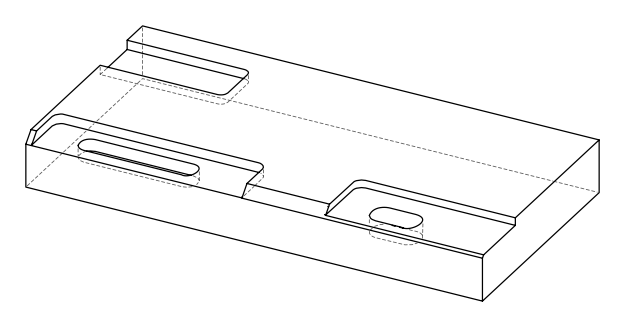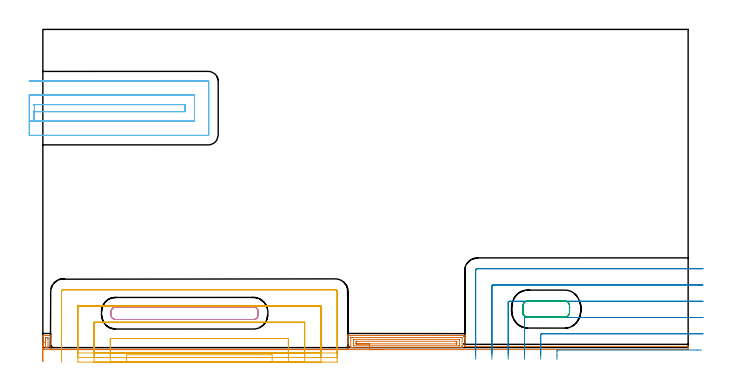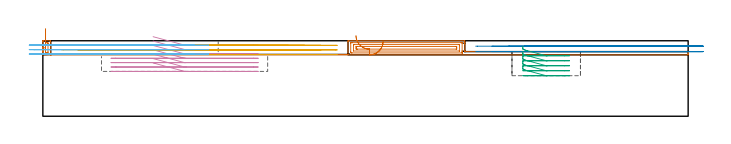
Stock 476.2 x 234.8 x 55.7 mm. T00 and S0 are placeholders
(PLAN: 6 operations, 4 tool changes, 31.8 min)
(1 AREA_MILL | FG_CHAMFER_SURFACE | UGT0205_001 | 6.49 min | 25479 mm3)
(2 MILL_CORNER_NOTCH_RECTANGULAR | CORNER_NOTCH_RECTANGULAR | UGT0201_010 | Follow Part, ap 4, ae 75% | 4.22 min | 78696 mm3)
(3 MILL_RECTANGULAR_POCKET | POCKET_RECTANGULAR_STRAIGHT | UGT0201_010 | Follow Part, ap 4, ae 75% | 1.41 min | 23083 mm3)
(4 MILL_RECTANGULAR_POCKET_1 | POCKET_RECTANGULAR_STRAIGHT_1 | UGT0201_103 | Follow Part, ap 3.5, ae 75% | 3.92 min | 62429 mm3)
(5 MILL_SLOT | SLOT_PARTIAL_RECTANGULAR | UGT0201_010 | Follow Part, ap 4, ae 75% | 10.48 min | 72476 mm3)
(6 MILL_SLOT_1 | SLOT_PARTIAL_RECTANGULAR_1 | UGT0201_103 | Follow Part, ap 3.5, ae 75% | 5.33 min | 68529 mm3)
(TOOL UGT0205_001 | Chamfer Mill 20 x 3 x 45 deg. | D20 FL50 Z2)
(TOOL UGT0201_010 | End Mill 16 mm | D16 FL22 Z2)
(TOOL UGT0201_103 | End Mill 14 mm | D14 FL19 Z2)
(OP 1 AREA_MILL)
G17 G21 G94 G90
T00 M6
G54
G17 G0 G90 X251.077 Y-1.5 S1061 M3
G43 Z65.7 H0
Z55.3
G94 G1 X251.039 Z54.428 F250.
X250.925 Z53.564
X250.737 Z52.712
X250.474 Z51.88
X250.14 Z51.074
X249.737 Z50.3
X249.269 Z49.564
X248.738 Z48.872
X248.148 Z48.229
X247.505 Z47.64
X246.813 Z47.109
X246.077 Z46.64
X245.303 Z46.237
X244.497 Z45.903
X243.665 Z45.641
X242.814 Z45.452
X241.949 Z45.338
X241.077 Z45.3
X6.092
X5.968 Y-1.493 Z45.307
X6. Y-1.415 Z45.385
X6.092 Y-1.207 Z45.593
X6.573 Y-1.2 Z45.6
X224.24
X224.411 Z45.584
X224.414 Y-1.196
X224.419 Y-1.193 Z45.586
X224.55 Y-1.195 Z45.591
X224.671 Y-1.2 Z45.6
X225.2
Y8.281 Z55.076
Y8.52 Z55.314
X225.202 Y8.695 Z55.489
X225.21 Y8.897 Z55.689
X225.444 Y8.9 Z55.7
X311.205
X311.39 Y8.894 Z55.692
X311.4 Y8.652 Z55.45
Y7.795 Z54.594
Y7.34 Z54.139
Y6.767 Z53.563
Y6.385 Z53.182
X311.399 Y1.324 Z48.121
X311.4 Y1.319 Z48.119
Y0.9 Z47.7
X476.029
X476.19 Y0.897 Z47.688
X476.197 Y0.8 Z47.592
X476.2 Y0.695 Z47.494
Y0.429 Z47.228
Y-0.244 Z46.551
X476.199 Y-1.455 Z45.342
X476.197 Y-1.491 Z45.305
X475.835 Y-1.5 Z45.3
X241.077
Y-0.086 Z46.714
X228.124 Y-0.085 Z46.715
X227.962
X227.23 Y-0.079 Z46.721
X227.201 Y0.633 Z47.433
Y0.662 Z47.462
Y6.796 Z53.596
X227.23 Y7.479 Z54.279
X227.396 Y7.481 Z54.281
X228.124 Y7.485 Z54.285
X228.285 Y7.486 Z54.286
X308.686
X309.302 Y7.483 Z54.283
X309.372 Y7.481 Z54.281
X309.388 Y7.479 Z54.279
X309.392 Y7.461 Z54.261
X309.395 Y7.41 Z54.21
X309.399 Y7.202 Z54.002
X309.401 Y1.509 Z48.309
X309.419 Y0.71 Z47.51
X309.437 Y0.633 Z47.433
X309.444 Y0.608 Z47.408
X309.471 Y0.541 Z47.341
X309.726 Y-0.079 Z46.721
X309.693 Y-0.081 Z46.719
X309.602 Y-0.084 Z46.716
X309.419 Y-0.085 Z46.715
X309.258 Y-0.086 Z46.714
X241.077
Y1.328 Z48.128
X229.2 Y1.329 Z48.129
X229.201 Y5.711 Z52.511
X229.204 Y5.891 Z52.691
X229.21 Y6.058 Z52.858
X229.542 Y6.067 Z52.867
X229.727 Y6.071 Z52.871
X306.923
X307.291 Y6.067 Z52.867
X307.388 Y6.064 Z52.864
X307.393 Y6.04 Z52.84
X307.398 Y5.984 Z52.784
X307.4 Y5.891 Z52.691
Y5.242 Z52.042
Y1.737 Z48.537
X307.398 Y1.509 Z48.309
X307.394 Y1.348 Z48.148
X307.387 Y1.335 Z48.135
X307.328 Y1.332 Z48.132
X307.23 Y1.329 Z48.129
X241.077 Y1.328 Z48.128
Y2.743 Z49.543
X232.226
X231.697 Y2.745 Z49.545
X231.326 Y2.75 Z49.55
X231.21 Y2.754 Z49.554
X231.204 Y2.869 Z49.669
X231.201 Y3.262 Z50.062
X231.2 Y3.749 Z50.549
X231.202 Y4.138 Z50.938
X231.206 Y4.62 Z51.42
X231.211 Y4.65 Z51.45
X231.235 Y4.653 Z51.453
X231.3 Y4.655 Z51.455
X231.432 Y4.657 Z51.457
X231.697
X304.423
X304.952 Y4.654 Z51.454
X305.323 Y4.65 Z51.45
X305.39 Y4.644 Z51.444
X305.396 Y4.579 Z51.379
X305.399 Y4.138 Z50.938
X305.4 Y3.699 Z50.499
Y3.262 Z50.062
X305.398 Y2.824 Z49.624
X305.392 Y2.76 Z49.56
X305.389 Y2.749 Z49.549
X305.38 Y2.747 Z49.547
X305.349 Y2.745 Z49.545
X305.217 Y2.743 Z49.543
X304.952
X241.077
X240.206 Z49.581
X239.341 Z49.695
X238.489 Z49.883
X237.657 Z50.146
X236.851 Z50.48
X236.077 Z50.882
X235.341 Z51.351
X234.649 Z51.882
X234.006 Z52.472
X233.417 Z53.115
X232.886 Z53.807
X232.417 Z54.543
X232.014 Z55.317
X231.68 Z56.123
X231.418 Z56.955
X231.229 Z57.806
X231.115 Z58.671
X231.077 Z59.543
G0 Z65.7
X0. Y-10.442
Z50.5
G1 Y-9.799 Z49.91
Y-9.107 Z49.379
Y-8.371 Z48.91
Y-7.597 Z48.507
Y-6.791 Z48.174
Y-5.959 Z47.911
Y-5.108 Z47.722
Y-4.243 Z47.608
Y-3.371 Z47.57
Y-2.5 Z47.608
Y-1.635 Z47.722
Y-0.783 Z47.911
Y0.049 Z48.173
Y0.855 Z48.507
Y1.629 Z48.91
Y2.365 Z49.379
Y3.057 Z49.91
Y3.7 Z50.499
Y8.52 Z55.316
X0.001 Y8.648 Z55.444
X0.01 Y8.895 Z55.691
X0.29 Y8.9 Z55.7
X5.51
X5.79 Y8.895 Z55.691
X5.8 Y8.646 Z55.443
Y-1.266 Z45.534
X5.799 Y-1.411 Z45.389
X5.795 Y-1.493 Z45.307
X5.51 Y-1.5 Z45.3
X0.29
X0.042 Y-1.495 Z45.304
X0.01 Y-1.493 Z45.306
X0. Y-1.412 Z45.388
Y3.7 Z50.499
X2. Z50.5
X2.001 Y6.797 Z53.597
X2.03 Y7.479 Z54.279
X2.191 Y7.482 Z54.282
X2.9 Y7.485 Z54.285
X3.058
X3.77 Y7.479 Z54.279
X3.799 Y6.767 Z53.567
X3.8 Y6.737 Z53.537
X3.799 Y0.603 Z47.403
X3.77 Y-0.079 Z46.721
X3.609 Y-0.082 Z46.718
X2.9 Y-0.085 Z46.715
X2.742
X2.03 Y-0.079 Z46.721
X2.001 Y0.633 Z47.433
X2. Y0.663 Z47.463
Y1.509 Z48.309
Y3.7 Z50.5
Y4.289 Z51.143
Y4.82 Z51.835
Y5.289 Z52.571
Y5.692 Z53.345
Y6.026 Z54.151
Y6.288 Z54.983
Y6.477 Z55.835
Y6.591 Z56.7
Y6.629 Z57.571
Y6.591 Z58.443
Y6.477 Z59.308
Y6.288 Z60.159
Y6.026 Z60.991
Y5.692 Z61.797
Y5.289 Z62.571
Y4.82 Z63.307
Y4.289 Z63.999
Y3.7 Z64.642
G0 Z65.7
M5
M2
(OP 2 MILL_CORNER_NOTCH_RECTANGULAR)
G17 G21 G94 G90
T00 M6
G54
G17 G0 G90 X487.2 Y10.2 S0 M3
G43 Z65.7 H0
Z51.7
G94 G1 X484.2 F250.
X368.194 F500.
G3 X367.4 Y9.406 R0.8
G1 Y-1.6
Y-4.6 F250.
G0 Z65.7
X487.2 Y22.2
Z51.7
G1 X484.2
X356.195 F500.
G3 X355.4 Y21.405 R0.8
G1 Y-1.6
Y-4.6 F250.
G0 Z65.7
X487.2 Y34.2
Z51.7
G1 X484.2
X344.195 F500.
G3 X343.4 Y33.405 R0.8
G1 Y-1.6
Y-4.6 F250.
G0 Z65.7
X487.2 Y46.2
Z51.7
G1 X484.2
X332.195 F500.
G3 X331.4 Y45.405 R0.8
G1 Y-1.6
Y-4.6 F250.
G0 Z65.7
X487.2 Y58.2
Z51.7
G1 X484.2
X320.6 F500.
G3 X319.4 Y57. R1.2
G1 Y-1.6
Y-4.6 F250.
G0 Z65.7
X486.008 Y-1.8
Z47.7
G1 X483.008
X380.194 F500.
G3 X379.4 Y-2.594 R0.8
G1 Y-5.599
Y-8.599 F250.
G0 Z65.7
X487.2 Y10.2
Z47.7
G1 X484.2
X368.194 F500.
G3 X367.4 Y9.406 R0.8
G1 Y-5.599
Y-8.599 F250.
G0 Z65.7
X487.2 Y22.2
Z47.7
G1 X484.2
X356.195 F500.
G3 X355.4 Y21.405 R0.8
G1 Y-5.599
Y-8.599 F250.
G0 Z65.7
X487.2 Y34.2
Z47.7
G1 X484.2
X344.195 F500.
G3 X343.4 Y33.405 R0.8
G1 Y-5.599
Y-8.599 F250.
G0 Z65.7
X487.2 Y46.2
Z47.7
G1 X484.2
X332.195 F500.
G3 X331.4 Y45.405 R0.8
G1 Y-5.599
Y-8.599 F250.
G0 Z65.7
X487.2 Y58.2
Z47.7
G1 X484.2
X320.6 F500.
G3 X319.4 Y57. R1.2
G1 Y-5.599
Y-8.599 F250.
G0 Z65.7
M5
M2
(OP 3 MILL_RECTANGULAR_POCKET)
G17 G21 G94 G90
T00 M6
G54
G17 G0 G90 X354.335 Y31.673 S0 M3
G43 Z65.7 H0
Z51.329
G94 G1 X354.268 Y31.431 Z51.261 F250.
X354.2 Y30.892 Z51.116
Y25.908 Z49.78
X354.268 Y25.369 Z49.635
X354.414 Y24.846 Z49.489
X354.634 Y24.35 Z49.344
X354.925 Y23.891 Z49.198
X355.28 Y23.48 Z49.053
X355.691 Y23.125 Z48.907
X356.15 Y22.834 Z48.762
X356.646 Y22.614 Z48.616
X357.169 Y22.468 Z48.471
X357.708 Y22.4 Z48.325
X371.45 Z44.643
X385. F500.
G3 X388.7 Y26.1 R3.7
G1 Y30.7
G3 X385. Y34.4 R3.7
G1 X357.9
G3 X354.2 Y30.7 R3.7
G1 Y26.1
G3 X357.9 Y22.4 R3.7
G1 X371.45
X372.45
G0 X354.335 Y31.673 Z47.643
G1 X354.268 Y31.431 Z47.575 F250.
X354.2 Y30.892 Z47.43
Y25.908 Z46.094
X354.268 Y25.369 Z45.949
X354.414 Y24.846 Z45.803
X354.634 Y24.35 Z45.658
X354.925 Y23.891 Z45.512
X355.28 Y23.48 Z45.367
X355.691 Y23.125 Z45.221
X356.15 Y22.834 Z45.076
X356.646 Y22.614 Z44.93
X357.169 Y22.468 Z44.785
X357.708 Y22.4 Z44.639
X371.45 Z40.957
X385. F500.
G3 X388.7 Y26.1 R3.7
G1 Y30.7
G3 X385. Y34.4 R3.7
G1 X357.9
G3 X354.2 Y30.7 R3.7
G1 Y26.1
G3 X357.9 Y22.4 R3.7
G1 X371.45
X372.45
G0 X354.335 Y31.673 Z43.957
G1 X354.268 Y31.431 Z43.89 F250.
X354.2 Y30.892 Z43.744
Y25.908 Z42.409
X354.268 Y25.369 Z42.263
X354.414 Y24.846 Z42.118
X354.634 Y24.35 Z41.972
X354.925 Y23.891 Z41.827
X355.28 Y23.48 Z41.681
X355.691 Y23.125 Z41.536
X356.15 Y22.834 Z41.39
X356.646 Y22.614 Z41.245
X357.169 Y22.468 Z41.099
X357.708 Y22.4 Z40.954
X371.45 Z37.271
X385. F500.
G3 X388.7 Y26.1 R3.7
G1 Y30.7
G3 X385. Y34.4 R3.7
G1 X357.9
G3 X354.2 Y30.7 R3.7
G1 Y26.1
G3 X357.9 Y22.4 R3.7
G1 X371.45
X372.45
G0 X354.335 Y31.673 Z40.271
G1 X354.268 Y31.431 Z40.204 F250.
X354.2 Y30.892 Z40.059
Y25.908 Z38.723
X354.268 Y25.369 Z38.577
X354.414 Y24.846 Z38.432
X354.634 Y24.35 Z38.286
X354.925 Y23.891 Z38.141
X355.28 Y23.48 Z37.995
X355.691 Y23.125 Z37.85
X356.15 Y22.834 Z37.704
X356.646 Y22.614 Z37.559
X357.169 Y22.468 Z37.413
X357.708 Y22.4 Z37.268
X371.45 Z33.586
X385. F500.
G3 X388.7 Y26.1 R3.7
G1 Y30.7
G3 X385. Y34.4 R3.7
G1 X357.9
G3 X354.2 Y30.7 R3.7
G1 Y26.1
G3 X357.9 Y22.4 R3.7
G1 X371.45
X372.45
G0 X354.335 Y31.673 Z36.586
G1 X354.268 Y31.431 Z36.518 F250.
X354.2 Y30.892 Z36.373
Y25.908 Z35.037
X354.268 Y25.369 Z34.892
X354.414 Y24.846 Z34.746
X354.634 Y24.35 Z34.601
X354.925 Y23.891 Z34.455
X355.28 Y23.48 Z34.31
X355.691 Y23.125 Z34.164
X356.15 Y22.834 Z34.019
X356.646 Y22.614 Z33.873
X357.169 Y22.468 Z33.728
X357.708 Y22.4 Z33.582
X371.45 Z29.9
X385. F500.
G3 X388.7 Y26.1 R3.7
G1 Y30.7
G3 X385. Y34.4 R3.7
G1 X357.9
G3 X354.2 Y30.7 R3.7
G1 Y26.1
G3 X357.9 Y22.4 R3.7
G1 X371.45
X372.45
G0 Z65.7
M5
M2
(OP 4 MILL_RECTANGULAR_POCKET_1)
G17 G21 G94 G90
T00 M6
G54
G17 G0 G90 X81.355 Y20.7 S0 M3
G43 Z65.7 H0
Z58.7
G94 G1 X104.6 Z52.471 F250.
X155.4 F500.
G3 X158.9 Y24.2 R3.5
G1 Y26.5
G3 X155.4 Y30. R3.5
G1 X53.8
G3 X50.3 Y26.5 R3.5
G1 Y24.2
G3 X53.8 Y20.7 R3.5
G1 X104.6
X105.6
G0 X81.355 Z55.471
G1 X104.6 Z49.243 F250.
X155.4 F500.
G3 X158.9 Y24.2 R3.5
G1 Y26.5
G3 X155.4 Y30. R3.5
G1 X53.8
G3 X50.3 Y26.5 R3.5
G1 Y24.2
G3 X53.8 Y20.7 R3.5
G1 X104.6
X105.6
G0 X81.355 Z52.243
G1 X104.6 Z46.014 F250.
X155.4 F500.
G3 X158.9 Y24.2 R3.5
G1 Y26.5
G3 X155.4 Y30. R3.5
G1 X53.8
G3 X50.3 Y26.5 R3.5
G1 Y24.2
G3 X53.8 Y20.7 R3.5
G1 X104.6
X105.6
G0 X81.355 Z49.014
G1 X104.6 Z42.786 F250.
X155.4 F500.
G3 X158.9 Y24.2 R3.5
G1 Y26.5
G3 X155.4 Y30. R3.5
G1 X53.8
G3 X50.3 Y26.5 R3.5
G1 Y24.2
G3 X53.8 Y20.7 R3.5
G1 X104.6
X105.6
G0 X81.355 Z45.786
G1 X104.6 Z39.557 F250.
X155.4 F500.
G3 X158.9 Y24.2 R3.5
G1 Y26.5
G3 X155.4 Y30. R3.5
G1 X53.8
G3 X50.3 Y26.5 R3.5
G1 Y24.2
G3 X53.8 Y20.7 R3.5
G1 X104.6
X105.6
G0 X81.355 Z42.557
G1 X104.6 Z36.329 F250.
X155.4 F500.
G3 X158.9 Y24.2 R3.5
G1 Y26.5
G3 X155.4 Y30. R3.5
G1 X53.8
G3 X50.3 Y26.5 R3.5
G1 Y24.2
G3 X53.8 Y20.7 R3.5
G1 X104.6
X105.6
G0 X81.355 Z39.329
G1 X104.6 Z33.1 F250.
X155.4 F500.
G3 X158.9 Y24.2 R3.5
G1 Y26.5
G3 X155.4 Y30. R3.5
G1 X53.8
G3 X50.3 Y26.5 R3.5
G1 Y24.2
G3 X53.8 Y20.7 R3.5
G1 X104.6
X105.6
G0 Z65.7
M5
M2
(OP 5 MILL_SLOT)
G17 G21 G94 G90
T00 M6
G54
G17 G0 G90 X181.2 Y-3.967 S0 M3
G43 Z65.7 H0
Z52.333
G94 G1 Y-0.967 F250.
Y6.7 F500.
X49.8
Y-0.966
Y-3.966 F250.
X193.2 Y-3.967 F500.
Y-0.967 F250.
Y18.7 F500.
X37.8
Y-0.966
Y-3.966 F250.
X205.2 Y-3.967 F500.
Y-0.967 F250.
Y30.7 F500.
X25.8
Y-0.966
Y-3.966 F250.
X217.2 Y-3.967 F500.
Y-0.967 F250.
Y41.3 F500.
G3 X215.8 Y42.7 R1.4
G1 X15.2
G3 X13.8 Y41.3 R1.4
G1 Y-0.966
Y-3.966 F250.
G0 Z65.7
X181.2 Y-7.333
Z48.967
G1 Y-4.333
Y6.7 F500.
X49.8
Y-4.333
Y-7.333 F250.
X193.2 F500.
Y-4.333 F250.
Y18.7 F500.
X37.8
Y-4.333
Y-7.333 F250.
X205.2 F500.
Y-4.333 F250.
Y30.7 F500.
X25.8
Y-4.333
Y-7.333 F250.
X217.2 F500.
Y-4.333 F250.
Y41.3 F500.
G3 X215.8 Y42.7 R1.4
G1 X15.2
G3 X13.8 Y41.3 R1.4
G1 Y-4.333
Y-7.333 F250.
G0 Z65.7
X169.2 Y-10.698
Z45.6
G1 Y-7.698
Y-5.3 F500.
X61.8
Y-7.699
Y-10.699 F250.
X181.2 Y-10.698
Y-7.698
Y6.7 F500.
X49.8
Y-7.699
Y-10.699 F250.
X193.2 Y-10.698
Y-7.698
Y18.7 F500.
X37.8
Y-7.699
Y-10.699 F250.
X205.2 Y-10.698
Y-7.698
Y30.7 F500.
X25.8
Y-7.699
Y-10.699 F250.
X217.2 Y-10.698
Y-7.698
Y41.3 F500.
G3 X215.8 Y42.7 R1.4
G1 X15.2
G3 X13.8 Y41.3 R1.4
G1 Y-7.699
Y-10.699 F250.
G0 Z65.7
M5
M2
(OP 6 MILL_SLOT_1)
G17 G21 G94 G90
T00 M6
G54
G17 G0 G90 X-10. Y167.1 S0 M3
G43 Z65.7 H0
Z52.433
G94 G1 X-7. F250.
X-6.583 F500.
Y174.1
G3 X-6.583 Y179.3 R7.
G1 X104.9
Y174.1
X-6.583
Y167.1
X111.9
Y186.3
X-7.
X-10. F250.
Y156.6
X-7.
X122. F500.
G3 X122.4 Y157. R0.4
G1 Y196.4
G3 X122. Y196.8 R0.4
G1 X-7.
X-10. F250.
G0 Y167.1 Z49.167
G1 X-7.
X-6.583 F500.
Y174.1
G3 X-6.583 Y179.3 R7.
G1 X104.9
Y174.1
X-6.583
Y167.1
X111.9
Y186.3
X-7.
X-10. F250.
Y156.6
X-7.
X122. F500.
G3 X122.4 Y157. R0.4
G1 Y196.4
G3 X122. Y196.8 R0.4
G1 X-7.
X-10. F250.
G0 Y167.1 Z45.9
G1 X-7.
X-6.583 F500.
Y174.1
G3 X-6.583 Y179.3 R7.
G1 X104.9
Y174.1
X-6.583
Y167.1
X111.9
Y186.3
X-7.
X-10. F250.
Y156.6
X-7.
X122. F500.
G3 X122.4 Y157. R0.4
G1 Y196.4
G3 X122. Y196.8 R0.4
G1 X-7.
X-10. F250.
G0 Z65.7
M5
M2
